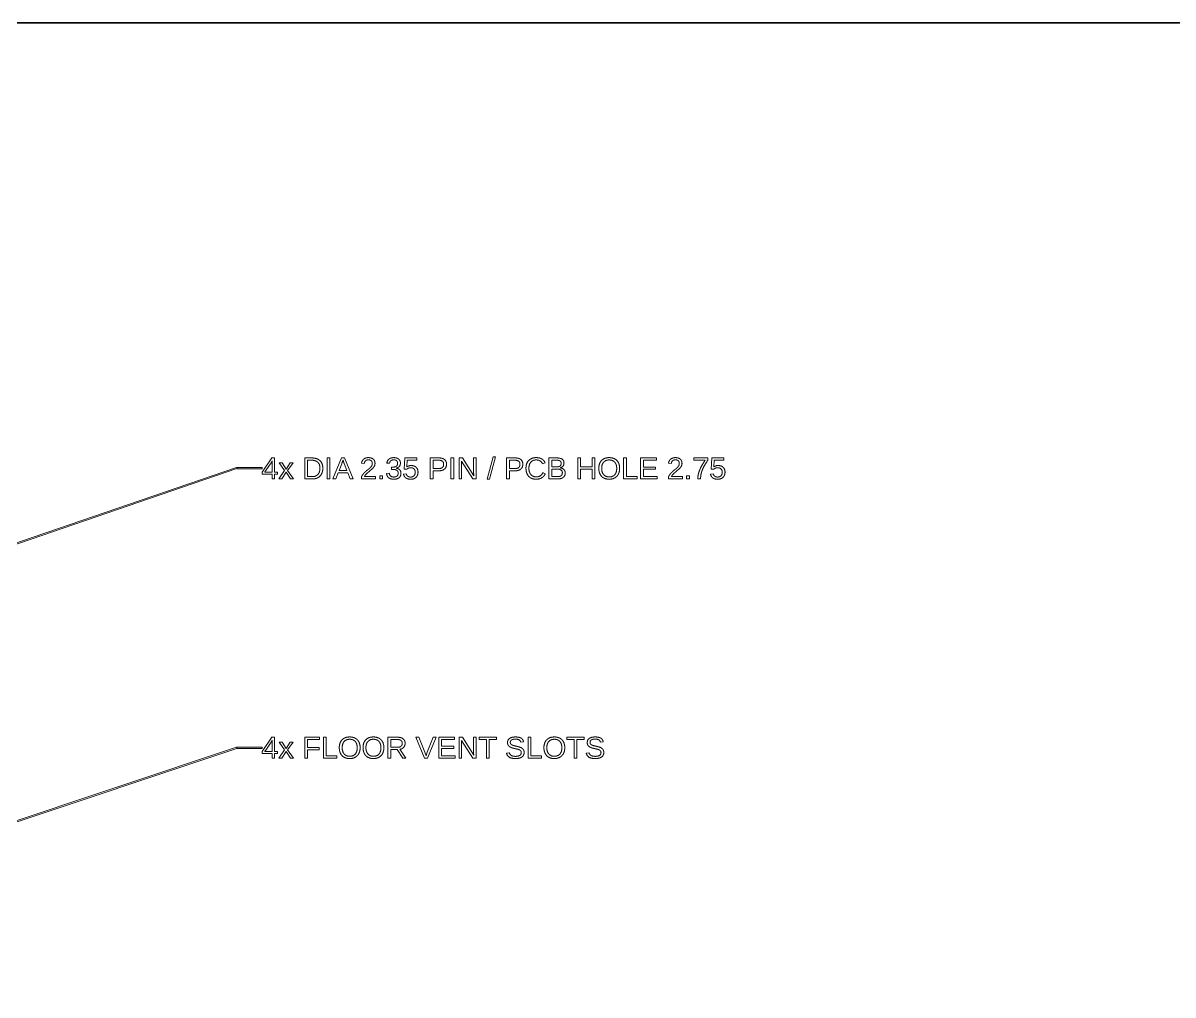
# Model space of a CAD drawing. Header units: millimetres. Extents: x 10 to 414, y 10 to 287.
# Drawn here: x 138.2 to 228.6, y 210.6 to 287 of the extents above; entities that cross this region are included whole.
import ezdxf

# ---------------------------------------------------------------- set-up
doc = ezdxf.new("R2010")
doc.units = ezdxf.units.MM
doc.layers.add('border', color=7, linetype='Continuous', lineweight=35)
doc.layers.add('dimensions', color=7, linetype='Continuous', lineweight=13)

msp = doc.modelspace()

# ---------------------------------------------------------------- linework, layer by layer
at = {"layer": 'border'}
msp.add_line((410, 287), (10, 287), dxfattribs=at)
at = {"layer": 'dimensions'}
for p, q in [((157.756, 252.793), (157, 251.68)), ((157.277, 251.793), (157.7, 252.416)), ((157.977, 252.793), (157.756, 252.793)), ((157.778, 252.555), (157.778, 251.682)), ((157.977, 251.682), (157.977, 252.793)), ((158.328, 252.41), (158.758, 251.794)), ((158.561, 252.41), (158.328, 252.41)), ((158.877, 251.917), (158.561, 252.41)), ((159.191, 252.41), (158.877, 251.917)), ((158.997, 251.796), (159.427, 252.41)), ((159.427, 252.41), (159.191, 252.41)), ((160.343, 252.793), (160.343, 251.142)), ((160.889, 252.793), (160.343, 252.793)), ((160.567, 252.614), (160.885, 252.614)), ((160.567, 251.321), (160.567, 252.614)), ((162.101, 252.793), (162.101, 251.142)), ((162.325, 252.793), (162.101, 252.793)), ((162.325, 251.142), (162.325, 252.793)), ((163.225, 252.793), (162.551, 251.142)), ((163.041, 251.8), (163.252, 252.342)), ((163.479, 252.793), (163.225, 252.793)), ((163.339, 252.592), (163.349, 252.625)), ((163.349, 252.625), (163.381, 252.527)), ((163.446, 252.345), (163.659, 251.8)), ((164.143, 251.142), (163.479, 252.793)), ((164.812, 252.386), (165.027, 252.366)), ((166.803, 252.388), (167.015, 252.371)), ((168.217, 252.793), (168.162, 251.905)), ((169.156, 252.793), (168.217, 252.793)), ((168.378, 252.09), (168.409, 252.614)), ((168.409, 252.614), (169.156, 252.614)), ((169.156, 252.614), (169.156, 252.793)), ((170.216, 252.793), (170.216, 251.142)), ((170.911, 252.793), (170.216, 252.793)), ((170.44, 252.614), (170.884, 252.614)), ((170.44, 251.963), (170.44, 252.614)), ((171.842, 252.793), (171.842, 251.142)), ((172.066, 252.793), (171.842, 252.793)), ((172.066, 251.142), (172.066, 252.793)), ((172.484, 252.793), (172.484, 251.142)), ((172.744, 252.793), (172.484, 252.793)), ((172.671, 252.548), (173.555, 251.142)), ((172.677, 252.435), (172.671, 252.548)), ((172.683, 252.239), (172.677, 252.435)), ((173.637, 251.378), (172.744, 252.793)), ((173.623, 252.793), (173.623, 251.711)), ((173.825, 252.793), (173.623, 252.793)), ((173.825, 251.142), (173.825, 252.793)), ((175.169, 252.881), (174.687, 251.119)), ((174.877, 251.119), (175.354, 252.881)), ((175.354, 252.881), (175.169, 252.881)), ((176.218, 252.793), (176.218, 251.142)), ((176.913, 252.793), (176.218, 252.793)), ((176.441, 252.614), (176.886, 252.614)), ((176.441, 251.963), (176.441, 252.614)), ((179.036, 252.339), (179.248, 252.409)), ((179.552, 252.793), (179.552, 251.142)), ((180.152, 252.793), (179.552, 252.793)), ((179.775, 252.614), (180.152, 252.614)), ((179.775, 252.091), (179.775, 252.614)), ((181.819, 252.793), (181.819, 251.142)), ((182.043, 252.793), (181.819, 252.793)), ((182.043, 252.095), (182.043, 252.793)), ((182.936, 252.793), (182.936, 252.095)), ((183.16, 252.793), (182.936, 252.793)), ((183.16, 251.142), (183.16, 252.793)), ((185.419, 252.793), (185.419, 251.142)), ((185.643, 252.793), (185.419, 252.793)), ((185.643, 251.325), (185.643, 252.793)), ((186.754, 252.793), (186.754, 251.142)), ((188.007, 252.793), (186.754, 252.793)), ((186.978, 252.611), (188.007, 252.611)), ((186.978, 252.081), (186.978, 252.611)), ((188.007, 252.611), (188.007, 252.793)), ((188.955, 252.386), (189.17, 252.366)), ((190.949, 252.793), (190.949, 252.614)), ((192.04, 252.793), (190.949, 252.793)), ((190.949, 252.614), (191.836, 252.614)), ((192.04, 252.622), (192.04, 252.793)), ((192.36, 252.793), (192.305, 251.905)), ((193.299, 252.793), (192.36, 252.793)), ((192.521, 252.09), (192.552, 252.614)), ((192.552, 252.614), (193.299, 252.614)), ((193.299, 252.614), (193.299, 252.793)), ((154.984, 252.047), (67.789, 222.166)), ((67.822, 222.071), (155.016, 251.953)), ((155.016, 251.953), (154.984, 252.047)), ((157, 252.05), (155, 252.05)), ((155, 252.05), (155, 251.95)), ((155, 251.95), (157, 251.95)), ((157, 251.95), (157, 252.05)), ((157, 251.68), (157, 251.516)), ((157, 251.516), (157.778, 251.516)), ((157.195, 251.682), (157.213, 251.706)), ((157.778, 251.682), (157.195, 251.682)), ((157.213, 251.706), (157.277, 251.793)), ((157.778, 251.516), (157.778, 251.142)), ((158.209, 251.682), (157.977, 251.682)), ((157.977, 251.516), (158.209, 251.516)), ((157.977, 251.142), (157.977, 251.516)), ((158.209, 251.516), (158.209, 251.682)), ((158.758, 251.794), (158.307, 251.142)), ((158.534, 251.142), (158.877, 251.663)), ((158.877, 251.663), (159.218, 251.142)), ((159.454, 251.142), (158.997, 251.796)), ((162.783, 251.142), (162.973, 251.625)), ((162.973, 251.625), (163.725, 251.625)), ((163.659, 251.8), (163.041, 251.8)), ((163.725, 251.625), (163.914, 251.142)), ((166.993, 251.586), (166.775, 251.566)), ((167.171, 252.074), (167.171, 251.891)), ((167.286, 252.074), (167.171, 252.074)), ((167.171, 251.891), (167.29, 251.891)), ((167.521, 251.985), (167.521, 251.989)), ((168.327, 251.536), (168.114, 251.511)), ((168.162, 251.905), (168.368, 251.905)), ((170.894, 251.963), (170.44, 251.963)), ((170.44, 251.786), (170.925, 251.786)), ((170.44, 251.142), (170.44, 251.786)), ((172.683, 251.142), (172.683, 252.239)), ((176.895, 251.963), (176.441, 251.963)), ((176.441, 251.786), (176.927, 251.786)), ((176.441, 251.142), (176.441, 251.786)), ((179.263, 251.555), (179.08, 251.646)), ((180.152, 252.091), (179.775, 252.091)), ((179.775, 251.917), (180.193, 251.917)), ((179.775, 251.321), (179.775, 251.917)), ((182.936, 252.095), (182.043, 252.095)), ((182.043, 251.907), (182.936, 251.907)), ((182.043, 251.142), (182.043, 251.907)), ((182.936, 251.907), (182.936, 251.142)), ((187.936, 252.081), (186.978, 252.081)), ((186.978, 251.9), (187.936, 251.9)), ((186.978, 251.325), (186.978, 251.9)), ((187.936, 251.9), (187.936, 252.081)), ((192.47, 251.536), (192.257, 251.511)), ((192.305, 251.905), (192.511, 251.905)), ((157.778, 251.142), (157.977, 251.142)), ((158.307, 251.142), (158.534, 251.142)), ((159.218, 251.142), (159.454, 251.142)), ((160.343, 251.142), (160.961, 251.142)), ((160.935, 251.321), (160.567, 251.321)), ((162.101, 251.142), (162.325, 251.142)), ((162.551, 251.142), (162.783, 251.142)), ((163.914, 251.142), (164.143, 251.142)), ((164.802, 251.291), (164.802, 251.142)), ((164.802, 251.142), (165.896, 251.142)), ((165.896, 251.321), (165.034, 251.321)), ((165.896, 251.142), (165.896, 251.321)), ((166.236, 251.399), (166.236, 251.142)), ((166.464, 251.399), (166.236, 251.399)), ((166.236, 251.142), (166.464, 251.142)), ((166.464, 251.142), (166.464, 251.399)), ((170.216, 251.142), (170.44, 251.142)), ((171.842, 251.142), (172.066, 251.142)), ((172.484, 251.142), (172.683, 251.142)), ((173.555, 251.142), (173.825, 251.142)), ((174.687, 251.119), (174.877, 251.119)), ((176.218, 251.142), (176.441, 251.142)), ((179.552, 251.142), (180.222, 251.142)), ((180.21, 251.321), (179.775, 251.321)), ((181.819, 251.142), (182.043, 251.142)), ((182.936, 251.142), (183.16, 251.142)), ((185.419, 251.142), (186.477, 251.142)), ((186.477, 251.325), (185.643, 251.325)), ((186.477, 251.142), (186.477, 251.325)), ((186.754, 251.142), (188.055, 251.142)), ((188.055, 251.325), (186.978, 251.325)), ((188.055, 251.142), (188.055, 251.325)), ((188.945, 251.291), (188.945, 251.142)), ((188.945, 251.142), (190.039, 251.142)), ((190.039, 251.321), (189.177, 251.321)), ((190.039, 251.142), (190.039, 251.321)), ((190.379, 251.399), (190.379, 251.142)), ((190.607, 251.399), (190.379, 251.399)), ((190.379, 251.142), (190.607, 251.142)), ((190.607, 251.142), (190.607, 251.399)), ((191.254, 251.142), (191.474, 251.142)), ((157.756, 230.825), (157, 229.712)), ((157.977, 230.825), (157.756, 230.825)), ((157.977, 229.714), (157.977, 230.825)), ((160.343, 230.825), (160.343, 229.174)), ((161.516, 230.825), (160.343, 230.825)), ((160.567, 230.642), (161.516, 230.642)), ((160.567, 230.028), (160.567, 230.642)), ((161.516, 230.642), (161.516, 230.825)), ((161.809, 230.825), (161.809, 229.174)), ((162.033, 230.825), (161.809, 230.825)), ((162.033, 229.357), (162.033, 230.825)), ((166.878, 230.825), (166.878, 229.174)), ((167.655, 230.825), (166.878, 230.825)), ((167.102, 230.646), (167.632, 230.646)), ((167.102, 230.036), (167.102, 230.646)), ((169.091, 230.825), (169.765, 229.174)), ((169.327, 230.825), (169.091, 230.825)), ((169.784, 229.662), (169.327, 230.825)), ((170.436, 230.825), (169.981, 229.662)), ((169.997, 229.174), (170.671, 230.825)), ((170.671, 230.825), (170.436, 230.825)), ((170.879, 230.825), (170.879, 229.174)), ((172.131, 230.825), (170.879, 230.825)), ((171.102, 230.642), (172.131, 230.642)), ((171.102, 230.113), (171.102, 230.642)), ((172.131, 230.642), (172.131, 230.825)), ((172.479, 230.825), (172.479, 229.174)), ((172.739, 230.825), (172.479, 230.825)), ((173.632, 229.409), (172.739, 230.825)), ((173.618, 230.825), (173.618, 229.742)), ((173.82, 230.825), (173.618, 230.825)), ((173.82, 229.174), (173.82, 230.825)), ((174.07, 230.825), (174.07, 230.642)), ((175.427, 230.825), (174.07, 230.825)), ((174.07, 230.642), (174.637, 230.642)), ((174.637, 230.642), (174.637, 229.174)), ((174.859, 230.642), (175.427, 230.642)), ((174.859, 229.174), (174.859, 230.642)), ((175.427, 230.642), (175.427, 230.825)), ((177.903, 230.825), (177.903, 229.174)), ((178.127, 230.825), (177.903, 230.825)), ((178.127, 229.357), (178.127, 230.825)), ((180.961, 230.825), (180.961, 230.642)), ((182.318, 230.825), (180.961, 230.825)), ((180.961, 230.642), (181.529, 230.642)), ((181.529, 230.642), (181.529, 229.174)), ((181.751, 230.642), (182.318, 230.642)), ((181.751, 229.174), (181.751, 230.642)), ((182.318, 230.642), (182.318, 230.825)), ((154.984, 230.047), (96.795, 210.651)), ((96.827, 210.556), (155.016, 229.953)), ((155.016, 229.953), (154.984, 230.047)), ((157, 230.05), (155, 230.05)), ((155, 230.05), (155, 229.95)), ((155, 229.95), (157, 229.95)), ((157, 229.95), (157, 230.05)), ((157.195, 229.714), (157.213, 229.738)), ((157.213, 229.738), (157.277, 229.824)), ((157.277, 229.824), (157.7, 230.448)), ((157.778, 230.587), (157.778, 229.714)), ((158.758, 229.825), (158.307, 229.174)), ((158.328, 230.442), (158.758, 229.825)), ((158.561, 230.442), (158.328, 230.442)), ((158.877, 229.948), (158.561, 230.442)), ((159.191, 230.442), (158.877, 229.948)), ((158.997, 229.828), (159.427, 230.442)), ((159.454, 229.174), (158.997, 229.828)), ((159.427, 230.442), (159.191, 230.442)), ((161.488, 230.028), (160.567, 230.028)), ((160.567, 229.843), (161.488, 229.843)), ((160.567, 229.174), (160.567, 229.843)), ((161.488, 229.843), (161.488, 230.028)), ((167.642, 230.036), (167.102, 230.036)), ((167.102, 229.859), (167.616, 229.859)), ((167.102, 229.174), (167.102, 229.859)), ((167.616, 229.859), (168.045, 229.174)), ((168.303, 229.174), (167.834, 229.885)), ((172.061, 230.113), (171.102, 230.113)), ((171.102, 229.932), (172.061, 229.932)), ((171.102, 229.357), (171.102, 229.932)), ((172.061, 229.932), (172.061, 230.113)), ((172.667, 230.58), (173.55, 229.174)), ((172.673, 230.466), (172.667, 230.58)), ((172.679, 230.271), (172.673, 230.466)), ((172.679, 229.174), (172.679, 230.271)), ((177.337, 230.431), (177.557, 230.47)), ((183.605, 230.431), (183.825, 230.47)), ((157, 229.712), (157, 229.548)), ((157, 229.548), (157.778, 229.548)), ((157.778, 229.714), (157.195, 229.714)), ((157.778, 229.548), (157.778, 229.174)), ((157.778, 229.174), (157.977, 229.174)), ((158.209, 229.714), (157.977, 229.714)), ((157.977, 229.548), (158.209, 229.548)), ((157.977, 229.174), (157.977, 229.548)), ((158.209, 229.548), (158.209, 229.714)), ((158.307, 229.174), (158.534, 229.174)), ((158.534, 229.174), (158.877, 229.694)), ((158.877, 229.694), (159.218, 229.174)), ((159.218, 229.174), (159.454, 229.174)), ((160.343, 229.174), (160.567, 229.174)), ((161.809, 229.174), (162.868, 229.174)), ((162.868, 229.357), (162.033, 229.357)), ((162.868, 229.174), (162.868, 229.357)), ((166.878, 229.174), (167.102, 229.174)), ((168.045, 229.174), (168.303, 229.174)), ((169.765, 229.174), (169.997, 229.174)), ((169.882, 229.371), (169.784, 229.662)), ((169.981, 229.662), (169.882, 229.371)), ((170.879, 229.174), (172.179, 229.174)), ((172.179, 229.357), (171.102, 229.357)), ((172.179, 229.174), (172.179, 229.357)), ((172.479, 229.174), (172.679, 229.174)), ((173.55, 229.174), (173.82, 229.174)), ((174.637, 229.174), (174.859, 229.174)), ((176.431, 229.613), (176.214, 229.57)), ((177.903, 229.174), (178.961, 229.174)), ((178.961, 229.357), (178.127, 229.357)), ((178.961, 229.174), (178.961, 229.357)), ((181.529, 229.174), (181.751, 229.174)), ((182.699, 229.613), (182.482, 229.57))]:
    msp.add_line(p, q, dxfattribs=at)
for points in [[(157.745, 252.493), (157.715, 252.438), (157.7, 252.416)], [(157.778, 252.555), (157.776, 252.548), (157.745, 252.493)], [(161.372, 252.453), (161.204, 252.614), (160.885, 252.614)], [(160.889, 252.793), (161.309, 252.793), (161.537, 252.583)], [(161.54, 251.985), (161.54, 252.292), (161.372, 252.453)], [(161.537, 252.583), (161.765, 252.373), (161.765, 251.985)], [(163.339, 252.592), (163.309, 252.495), (163.252, 252.342)], [(163.446, 252.345), (163.414, 252.425), (163.381, 252.527)], [(164.812, 252.386), (164.835, 252.584), (164.98, 252.701)], [(164.98, 252.701), (165.125, 252.818), (165.352, 252.818)], [(165.13, 252.571), (165.043, 252.498), (165.027, 252.366)], [(165.352, 252.645), (165.217, 252.645), (165.13, 252.571)], [(165.352, 252.818), (165.602, 252.818), (165.736, 252.7)], [(165.573, 252.57), (165.494, 252.645), (165.352, 252.645)], [(165.653, 252.359), (165.653, 252.495), (165.573, 252.57)], [(165.607, 252.178), (165.653, 252.258), (165.653, 252.359)], [(165.736, 252.7), (165.87, 252.582), (165.87, 252.366)], [(165.87, 252.366), (165.87, 252.27), (165.826, 252.175)], [(166.803, 252.388), (166.826, 252.591), (166.971, 252.704)], [(166.971, 252.704), (167.116, 252.818), (167.343, 252.818)], [(167.115, 252.573), (167.029, 252.502), (167.015, 252.371)], [(167.341, 252.645), (167.201, 252.645), (167.115, 252.573)], [(167.572, 252.568), (167.494, 252.645), (167.341, 252.645)], [(167.343, 252.818), (167.591, 252.818), (167.729, 252.703)], [(167.554, 252.149), (167.65, 252.225), (167.65, 252.359)], [(167.65, 252.359), (167.65, 252.491), (167.572, 252.568)], [(167.729, 252.703), (167.867, 252.587), (167.867, 252.381)], [(167.867, 252.381), (167.867, 252.223), (167.778, 252.124)], [(171.269, 252.294), (171.269, 252.614), (170.884, 252.614)], [(170.911, 252.793), (171.189, 252.793), (171.341, 252.663)], [(171.341, 252.663), (171.494, 252.533), (171.494, 252.296)], [(177.27, 252.294), (177.27, 252.614), (176.886, 252.614)], [(176.913, 252.793), (177.19, 252.793), (177.343, 252.663)], [(177.343, 252.663), (177.495, 252.533), (177.495, 252.296)], [(177.743, 251.975), (177.743, 252.37), (177.957, 252.594)], [(177.957, 252.594), (178.17, 252.818), (178.547, 252.818)], [(178.123, 252.459), (177.971, 252.282), (177.971, 251.975)], [(178.55, 252.635), (178.275, 252.635), (178.123, 252.459)], [(178.547, 252.818), (178.811, 252.818), (178.988, 252.715)], [(178.851, 252.559), (178.724, 252.635), (178.55, 252.635)], [(179.036, 252.339), (178.979, 252.483), (178.851, 252.559)], [(178.988, 252.715), (179.165, 252.612), (179.248, 252.409)], [(180.152, 252.793), (180.733, 252.793), (180.733, 252.393)], [(180.416, 252.557), (180.325, 252.614), (180.152, 252.614)], [(180.508, 252.366), (180.508, 252.499), (180.416, 252.557)], [(180.419, 252.159), (180.508, 252.226), (180.508, 252.366)], [(180.733, 252.393), (180.733, 252.246), (180.651, 252.146)], [(183.469, 251.975), (183.469, 252.371), (183.686, 252.595)], [(183.686, 252.595), (183.903, 252.818), (184.289, 252.818)], [(183.851, 252.462), (183.696, 252.288), (183.696, 251.975)], [(184.289, 252.635), (184.006, 252.635), (183.851, 252.462)], [(184.289, 252.818), (184.541, 252.818), (184.727, 252.718)], [(184.725, 252.459), (184.571, 252.635), (184.289, 252.635)], [(184.879, 251.975), (184.879, 252.284), (184.725, 252.459)], [(184.727, 252.718), (184.912, 252.618), (185.01, 252.427)], [(185.01, 252.427), (185.107, 252.236), (185.107, 251.975)], [(188.955, 252.386), (188.978, 252.584), (189.123, 252.701)], [(189.123, 252.701), (189.268, 252.818), (189.495, 252.818)], [(189.273, 252.571), (189.186, 252.498), (189.17, 252.366)], [(189.495, 252.645), (189.36, 252.645), (189.273, 252.571)], [(189.495, 252.818), (189.745, 252.818), (189.879, 252.7)], [(189.716, 252.57), (189.637, 252.645), (189.495, 252.645)], [(189.796, 252.359), (189.796, 252.495), (189.716, 252.57)], [(189.75, 252.178), (189.796, 252.258), (189.796, 252.359)], [(189.879, 252.7), (190.013, 252.582), (190.013, 252.366)], [(190.013, 252.366), (190.013, 252.27), (189.969, 252.175)], [(191.388, 251.808), (191.522, 252.158), (191.836, 252.614)], [(192.04, 252.622), (191.787, 252.236), (191.683, 252.016)], [(161.254, 251.401), (161.392, 251.481), (161.466, 251.631)], [(161.665, 251.538), (161.566, 251.346), (161.383, 251.244)], [(161.466, 251.631), (161.54, 251.781), (161.54, 251.985)], [(161.765, 251.985), (161.765, 251.729), (161.665, 251.538)], [(164.802, 251.291), (164.862, 251.428), (164.948, 251.533)], [(164.948, 251.533), (165.034, 251.638), (165.129, 251.723)], [(165.149, 251.492), (165.07, 251.404), (165.034, 251.321)], [(165.129, 251.723), (165.224, 251.808), (165.317, 251.88)], [(165.364, 251.691), (165.229, 251.58), (165.149, 251.492)], [(165.317, 251.88), (165.411, 251.953), (165.486, 252.026)], [(165.695, 251.985), (165.609, 251.89), (165.364, 251.691)], [(165.486, 252.026), (165.561, 252.098), (165.607, 252.178)], [(165.826, 252.175), (165.782, 252.08), (165.695, 251.985)], [(166.952, 251.232), (166.803, 251.345), (166.775, 251.566)], [(166.993, 251.586), (167.035, 251.293), (167.352, 251.293)], [(167.286, 252.074), (167.459, 252.074), (167.554, 252.149)], [(167.59, 251.815), (167.486, 251.891), (167.29, 251.891)], [(167.778, 252.124), (167.69, 252.025), (167.521, 251.989)], [(167.521, 251.985), (167.706, 251.965), (167.809, 251.861)], [(167.693, 251.605), (167.693, 251.74), (167.59, 251.815)], [(167.603, 251.372), (167.693, 251.45), (167.693, 251.605)], [(167.913, 251.598), (167.913, 251.37), (167.767, 251.244)], [(167.809, 251.861), (167.913, 251.756), (167.913, 251.598)], [(168.293, 251.22), (168.152, 251.32), (168.114, 251.511)], [(168.327, 251.536), (168.394, 251.291), (168.671, 251.291)], [(168.516, 251.996), (168.442, 251.97), (168.368, 251.905)], [(168.378, 252.09), (168.515, 252.196), (168.719, 252.196)], [(168.675, 252.023), (168.59, 252.023), (168.516, 251.996)], [(168.936, 251.927), (168.839, 252.023), (168.675, 252.023)], [(168.719, 252.196), (168.963, 252.196), (169.107, 252.053)], [(169.033, 251.675), (169.033, 251.831), (168.936, 251.927)], [(168.937, 251.394), (169.033, 251.496), (169.033, 251.675)], [(169.252, 251.68), (169.252, 251.419), (169.097, 251.269)], [(169.107, 252.053), (169.252, 251.91), (169.252, 251.68)], [(170.894, 251.963), (171.269, 251.963), (171.269, 252.294)], [(171.341, 251.924), (171.188, 251.786), (170.925, 251.786)], [(171.494, 252.296), (171.494, 252.062), (171.341, 251.924)], [(173.637, 251.378), (173.623, 251.607), (173.623, 251.711)], [(176.895, 251.963), (177.27, 251.963), (177.27, 252.294)], [(177.342, 251.924), (177.189, 251.786), (176.927, 251.786)], [(177.495, 252.296), (177.495, 252.062), (177.342, 251.924)], [(177.839, 251.519), (177.743, 251.712), (177.743, 251.975)], [(178.117, 251.222), (177.934, 251.326), (177.839, 251.519)], [(177.971, 251.975), (177.971, 251.672), (178.129, 251.487)], [(178.129, 251.487), (178.288, 251.303), (178.559, 251.303)], [(178.559, 251.303), (178.906, 251.303), (179.08, 251.646)], [(179.263, 251.555), (179.161, 251.341), (178.977, 251.23)], [(180.152, 252.091), (180.331, 252.091), (180.419, 252.159)], [(180.603, 251.625), (180.603, 251.917), (180.193, 251.917)], [(180.651, 252.146), (180.569, 252.047), (180.419, 252.013)], [(180.419, 252.013), (180.616, 251.989), (180.722, 251.881)], [(180.509, 251.398), (180.603, 251.474), (180.603, 251.625)], [(180.829, 251.607), (180.829, 251.387), (180.668, 251.265)], [(180.722, 251.881), (180.829, 251.773), (180.829, 251.607)], [(183.566, 251.52), (183.469, 251.715), (183.469, 251.975)], [(183.848, 251.222), (183.664, 251.325), (183.566, 251.52)], [(183.696, 251.975), (183.696, 251.665), (183.853, 251.483)], [(183.853, 251.483), (184.009, 251.3), (184.287, 251.3)], [(184.287, 251.3), (184.573, 251.3), (184.726, 251.477)], [(185.008, 251.522), (184.909, 251.327), (184.724, 251.223)], [(184.726, 251.477), (184.879, 251.653), (184.879, 251.975)], [(185.107, 251.975), (185.107, 251.716), (185.008, 251.522)], [(188.945, 251.291), (189.005, 251.428), (189.091, 251.533)], [(189.091, 251.533), (189.177, 251.638), (189.272, 251.723)], [(189.292, 251.492), (189.213, 251.404), (189.177, 251.321)], [(189.272, 251.723), (189.367, 251.808), (189.46, 251.88)], [(189.507, 251.691), (189.372, 251.58), (189.292, 251.492)], [(189.46, 251.88), (189.554, 251.953), (189.629, 252.026)], [(189.838, 251.985), (189.752, 251.89), (189.507, 251.691)], [(189.629, 252.026), (189.704, 252.098), (189.75, 252.178)], [(189.969, 252.175), (189.925, 252.08), (189.838, 251.985)], [(191.254, 251.142), (191.254, 251.459), (191.388, 251.808)], [(191.526, 251.584), (191.474, 251.371), (191.474, 251.142)], [(191.683, 252.016), (191.579, 251.797), (191.526, 251.584)], [(192.436, 251.22), (192.295, 251.32), (192.257, 251.511)], [(192.47, 251.536), (192.537, 251.291), (192.814, 251.291)], [(192.659, 251.996), (192.585, 251.97), (192.511, 251.905)], [(192.521, 252.09), (192.658, 252.196), (192.862, 252.196)], [(192.818, 252.023), (192.733, 252.023), (192.659, 251.996)], [(193.079, 251.927), (192.982, 252.023), (192.818, 252.023)], [(192.862, 252.196), (193.105, 252.196), (193.25, 252.053)], [(193.176, 251.675), (193.176, 251.831), (193.079, 251.927)], [(193.08, 251.394), (193.176, 251.496), (193.176, 251.675)], [(193.395, 251.68), (193.395, 251.419), (193.24, 251.269)], [(193.25, 252.053), (193.395, 251.91), (193.395, 251.68)], [(160.935, 251.321), (161.117, 251.321), (161.254, 251.401)], [(161.383, 251.244), (161.2, 251.142), (160.961, 251.142)], [(167.352, 251.119), (167.102, 251.119), (166.952, 251.232)], [(167.352, 251.293), (167.512, 251.293), (167.603, 251.372)], [(167.767, 251.244), (167.622, 251.119), (167.352, 251.119)], [(168.666, 251.119), (168.435, 251.119), (168.293, 251.22)], [(169.097, 251.269), (168.941, 251.119), (168.666, 251.119)], [(168.671, 251.291), (168.841, 251.291), (168.937, 251.394)], [(178.548, 251.119), (178.299, 251.119), (178.117, 251.222)], [(178.977, 251.23), (178.792, 251.119), (178.548, 251.119)], [(180.21, 251.321), (180.415, 251.321), (180.509, 251.398)], [(180.668, 251.265), (180.508, 251.142), (180.222, 251.142)], [(184.287, 251.119), (184.033, 251.119), (183.848, 251.222)], [(184.724, 251.223), (184.539, 251.119), (184.287, 251.119)], [(192.809, 251.119), (192.578, 251.119), (192.436, 251.22)], [(193.24, 251.269), (193.084, 251.119), (192.809, 251.119)], [(192.814, 251.291), (192.984, 251.291), (193.08, 251.394)], [(163.061, 230.007), (163.061, 230.403), (163.278, 230.626)], [(163.278, 230.626), (163.495, 230.85), (163.881, 230.85)], [(163.881, 230.667), (163.598, 230.667), (163.443, 230.493)], [(163.881, 230.85), (164.133, 230.85), (164.318, 230.749)], [(164.317, 230.491), (164.163, 230.667), (163.881, 230.667)], [(164.318, 230.749), (164.504, 230.649), (164.601, 230.458)], [(164.928, 230.007), (164.928, 230.403), (165.145, 230.626)], [(165.145, 230.626), (165.361, 230.85), (165.748, 230.85)], [(165.748, 230.667), (165.464, 230.667), (165.31, 230.493)], [(165.748, 230.85), (166, 230.85), (166.185, 230.749)], [(166.183, 230.491), (166.029, 230.667), (165.748, 230.667)], [(166.185, 230.749), (166.37, 230.649), (166.468, 230.458)], [(167.914, 230.57), (167.816, 230.646), (167.632, 230.646)], [(167.655, 230.825), (167.934, 230.825), (168.085, 230.7)], [(168.085, 230.7), (168.237, 230.575), (168.237, 230.353)], [(176.291, 230.408), (176.291, 230.62), (176.454, 230.735)], [(176.454, 230.735), (176.616, 230.85), (176.918, 230.85)], [(176.916, 230.681), (176.718, 230.681), (176.614, 230.615)], [(177.198, 230.622), (177.096, 230.681), (176.916, 230.681)], [(176.918, 230.85), (177.2, 230.85), (177.348, 230.763)], [(177.348, 230.763), (177.497, 230.677), (177.557, 230.47)], [(179.154, 230.007), (179.154, 230.403), (179.371, 230.626)], [(179.371, 230.626), (179.588, 230.85), (179.975, 230.85)], [(179.975, 230.667), (179.691, 230.667), (179.536, 230.493)], [(179.975, 230.85), (180.227, 230.85), (180.412, 230.749)], [(180.41, 230.491), (180.256, 230.667), (179.975, 230.667)], [(180.412, 230.749), (180.597, 230.649), (180.695, 230.458)], [(182.56, 230.408), (182.56, 230.62), (182.722, 230.735)], [(182.722, 230.735), (182.884, 230.85), (183.187, 230.85)], [(183.184, 230.681), (182.986, 230.681), (182.882, 230.615)], [(183.467, 230.622), (183.365, 230.681), (183.184, 230.681)], [(183.187, 230.85), (183.468, 230.85), (183.617, 230.763)], [(183.617, 230.763), (183.766, 230.677), (183.825, 230.47)], [(157.745, 230.525), (157.715, 230.47), (157.7, 230.448)], [(157.778, 230.587), (157.776, 230.58), (157.745, 230.525)], [(163.158, 229.552), (163.061, 229.747), (163.061, 230.007)], [(163.443, 230.493), (163.288, 230.32), (163.288, 230.007)], [(163.288, 230.007), (163.288, 229.696), (163.445, 229.514)], [(164.471, 230.007), (164.471, 230.315), (164.317, 230.491)], [(164.318, 229.508), (164.471, 229.685), (164.471, 230.007)], [(164.699, 230.007), (164.699, 229.748), (164.6, 229.554)], [(164.601, 230.458), (164.699, 230.267), (164.699, 230.007)], [(165.025, 229.552), (164.928, 229.747), (164.928, 230.007)], [(165.31, 230.493), (165.155, 230.32), (165.155, 230.007)], [(165.155, 230.007), (165.155, 229.696), (165.312, 229.514)], [(166.338, 230.007), (166.338, 230.315), (166.183, 230.491)], [(166.185, 229.508), (166.338, 229.685), (166.338, 230.007)], [(166.566, 230.007), (166.566, 229.748), (166.467, 229.554)], [(166.468, 230.458), (166.566, 230.267), (166.566, 230.007)], [(167.642, 230.036), (167.819, 230.036), (167.915, 230.119)], [(168.13, 230.043), (168.023, 229.918), (167.834, 229.885)], [(168.012, 230.35), (168.012, 230.495), (167.914, 230.57)], [(167.915, 230.119), (168.012, 230.202), (168.012, 230.35)], [(168.237, 230.353), (168.237, 230.169), (168.13, 230.043)], [(173.632, 229.409), (173.618, 229.639), (173.618, 229.742)], [(176.322, 230.244), (176.291, 230.315), (176.291, 230.408)], [(176.412, 230.119), (176.354, 230.172), (176.322, 230.244)], [(176.572, 230.022), (176.471, 230.066), (176.412, 230.119)], [(176.614, 230.615), (176.509, 230.55), (176.509, 230.42)], [(176.509, 230.42), (176.509, 230.343), (176.55, 230.294)], [(176.55, 230.294), (176.59, 230.244), (176.666, 230.209)], [(176.869, 229.936), (176.673, 229.979), (176.572, 230.022)], [(176.666, 230.209), (176.743, 230.175), (176.97, 230.124)], [(177.074, 229.887), (176.982, 229.91), (176.869, 229.936)], [(176.97, 230.124), (177.046, 230.107), (177.122, 230.088)], [(177.234, 229.832), (177.167, 229.865), (177.074, 229.887)], [(177.122, 230.088), (177.197, 230.07), (177.266, 230.045)], [(177.337, 230.431), (177.3, 230.562), (177.198, 230.622)], [(177.337, 229.749), (177.3, 229.8), (177.234, 229.832)], [(177.266, 230.045), (177.336, 230.02), (177.396, 229.986)], [(177.374, 229.618), (177.374, 229.699), (177.337, 229.749)], [(177.396, 229.986), (177.456, 229.952), (177.501, 229.903)], [(177.501, 229.903), (177.545, 229.854), (177.571, 229.787)], [(177.571, 229.787), (177.596, 229.72), (177.596, 229.63)], [(179.252, 229.552), (179.154, 229.747), (179.154, 230.007)], [(179.536, 230.493), (179.382, 230.32), (179.382, 230.007)], [(179.382, 230.007), (179.382, 229.696), (179.538, 229.514)], [(180.564, 230.007), (180.564, 230.315), (180.41, 230.491)], [(180.411, 229.508), (180.564, 229.685), (180.564, 230.007)], [(180.793, 230.007), (180.793, 229.748), (180.694, 229.554)], [(180.695, 230.458), (180.793, 230.267), (180.793, 230.007)], [(182.591, 230.244), (182.56, 230.315), (182.56, 230.408)], [(182.68, 230.119), (182.622, 230.172), (182.591, 230.244)], [(182.84, 230.022), (182.739, 230.066), (182.68, 230.119)], [(182.882, 230.615), (182.778, 230.55), (182.778, 230.42)], [(182.778, 230.42), (182.778, 230.343), (182.818, 230.294)], [(182.818, 230.294), (182.859, 230.244), (182.935, 230.209)], [(183.138, 229.936), (182.942, 229.979), (182.84, 230.022)], [(182.935, 230.209), (183.011, 230.175), (183.238, 230.124)], [(183.343, 229.887), (183.25, 229.91), (183.138, 229.936)], [(183.238, 230.124), (183.314, 230.107), (183.39, 230.088)], [(183.502, 229.832), (183.435, 229.865), (183.343, 229.887)], [(183.39, 230.088), (183.466, 230.07), (183.535, 230.045)], [(183.605, 230.431), (183.569, 230.562), (183.467, 230.622)], [(183.606, 229.749), (183.569, 229.8), (183.502, 229.832)], [(183.535, 230.045), (183.604, 230.02), (183.664, 229.986)], [(183.643, 229.618), (183.643, 229.699), (183.606, 229.749)], [(183.664, 229.986), (183.725, 229.952), (183.769, 229.903)], [(183.769, 229.903), (183.814, 229.854), (183.839, 229.787)], [(183.839, 229.787), (183.864, 229.72), (183.864, 229.63)], [(163.44, 229.254), (163.255, 229.357), (163.158, 229.552)], [(163.879, 229.15), (163.625, 229.15), (163.44, 229.254)], [(163.445, 229.514), (163.601, 229.332), (163.879, 229.332)], [(163.879, 229.332), (164.165, 229.332), (164.318, 229.508)], [(164.316, 229.255), (164.131, 229.15), (163.879, 229.15)], [(164.6, 229.554), (164.501, 229.359), (164.316, 229.255)], [(165.307, 229.254), (165.122, 229.357), (165.025, 229.552)], [(165.746, 229.15), (165.491, 229.15), (165.307, 229.254)], [(165.312, 229.514), (165.468, 229.332), (165.746, 229.332)], [(165.746, 229.332), (166.032, 229.332), (166.185, 229.508)], [(166.183, 229.255), (165.998, 229.15), (165.746, 229.15)], [(166.467, 229.554), (166.368, 229.359), (166.183, 229.255)], [(176.914, 229.15), (176.31, 229.15), (176.214, 229.57)], [(176.431, 229.613), (176.468, 229.464), (176.59, 229.395)], [(176.59, 229.395), (176.712, 229.325), (176.922, 229.325)], [(177.417, 229.276), (177.238, 229.15), (176.914, 229.15)], [(176.922, 229.325), (177.139, 229.325), (177.256, 229.399)], [(177.256, 229.399), (177.374, 229.474), (177.374, 229.618)], [(177.596, 229.63), (177.596, 229.401), (177.417, 229.276)], [(179.533, 229.254), (179.349, 229.357), (179.252, 229.552)], [(179.972, 229.15), (179.718, 229.15), (179.533, 229.254)], [(179.538, 229.514), (179.695, 229.332), (179.972, 229.332)], [(179.972, 229.332), (180.258, 229.332), (180.411, 229.508)], [(180.409, 229.255), (180.224, 229.15), (179.972, 229.15)], [(180.694, 229.554), (180.595, 229.359), (180.409, 229.255)], [(183.182, 229.15), (182.579, 229.15), (182.482, 229.57)], [(182.699, 229.613), (182.737, 229.464), (182.859, 229.395)], [(182.859, 229.395), (182.98, 229.325), (183.19, 229.325)], [(183.685, 229.276), (183.507, 229.15), (183.182, 229.15)], [(183.19, 229.325), (183.407, 229.325), (183.525, 229.399)], [(183.525, 229.399), (183.643, 229.474), (183.643, 229.618)], [(183.864, 229.63), (183.864, 229.401), (183.685, 229.276)]]:
    msp.add_open_spline(points, degree=2, dxfattribs=at)

doc.saveas('drawing.dxf')
